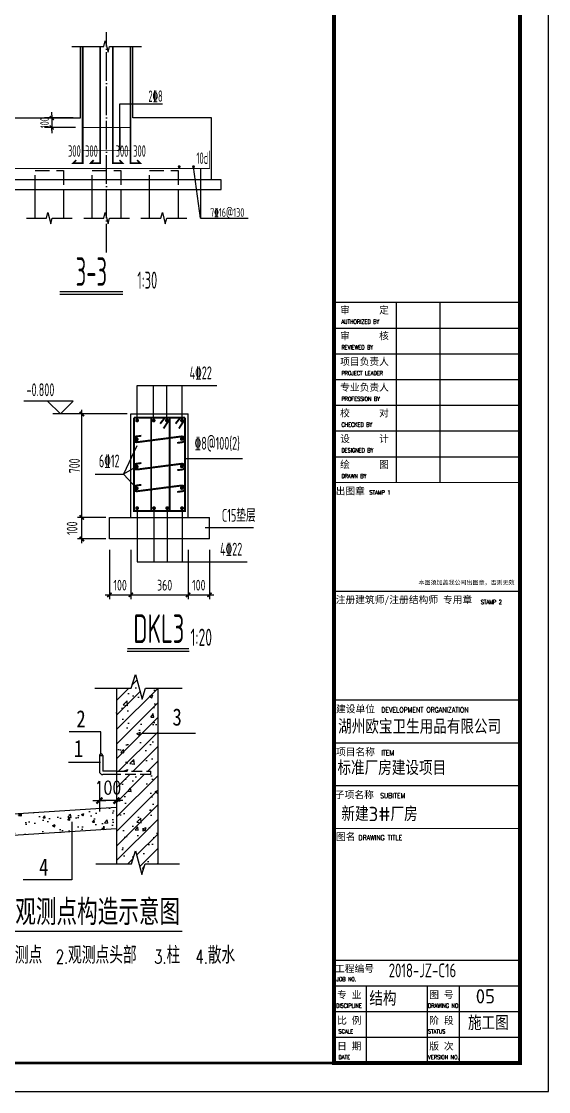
# Model space of a CAD drawing. Extents: x -138012 to 2129925, y -311560 to 0.
# Drawn here: x 353118 to 371548, y -194441 to -157018 of the extents above; entities that cross this region are included whole.
import ezdxf
from ezdxf.enums import TextEntityAlignment as Align

# ---------------------------------------------------------------- set-up
doc = ezdxf.new("R2010")
doc.units = 0
doc.header["$LTSCALE"] = 1000
doc.header["$MEASUREMENT"] = 0
for name, pattern in [('CENTER', [1.2, 1, -0.1, 0, -0.1]), ('DASH', [0.35, 0.25, -0.1]), ('DASHED', [0.75, 0.5, -0.25])]:
    doc.linetypes.add(name, pattern=pattern)
doc.layers.get('0').update_dxf_attribs({"linetype": 'CONTINUOUS'})
doc.layers.get('Defpoints').update_dxf_attribs({"linetype": 'CONTINUOUS'})
for name, color, linetype in [('710', 3, 'CONTINUOUS'), ('AXIS_DE', 253, 'CENTER'), ('BASE_DE', 7, 'CONTINUOUS'), ('BASE_DE_DIM', 3, 'CONTINUOUS'), ('BASE_DE_NUM', 7, 'CONTINUOUS'), ('BASE_DE_REIN', 1, 'CONTINUOUS'), ('BASE_DE_TEXT', 7, 'CONTINUOUS'), ('BEAM_DE', 7, 'CONTINUOUS'), ('COLU', 7, 'CONTINUOUS'), ('DIM', 3, 'CONTINUOUS'), ('PILE_DE', 7, 'CONTINUOUS'), ('PILE_DE_DASH', 9, 'DASHED'), ('PUB_DIM', 3, 'CONTINUOUS'), ('PUB_TEXT', 7, 'CONTINUOUS'), ('PUB_TITLE', 4, 'CONTINUOUS'), ('REIN', 1, 'CONTINUOUS'), ('TEXT', 7, 'CONTINUOUS'), ('THIN', 7, 'CONTINUOUS'), ('图层1', 53, 'CONTINUOUS'), ('图框', 4, 'CONTINUOUS')]:
    doc.layers.add(name, color=color, linetype=linetype)
doc.layers.add('PUB_WINDW', color=7, linetype='CONTINUOUS', plot=False)
doc.styles.add('-宋体', font='', dxfattribs={"width": 0.8})
doc.styles.add('_HZTXT', font='txt.shx', dxfattribs={"width": 0.8, "bigfont": 'hztxt.shx'})
doc.styles.add('_TXT', font='SIMPLEX.shx', dxfattribs={"width": 0.6})
doc.styles.add('DIM_FONT', font='SIMPLEX.shx', dxfattribs={"width": 0.8})
doc.styles.add('iIcon2', font='')
doc.styles.add('MIMI-TKWZ', font='romanc.shx', dxfattribs={"width": 0.75, "oblique": 15, "bigfont": 'bigfont.shx'})
doc.styles.add('STYLE1', font='tssdeng.shx', dxfattribs={"height": 8, "bigfont": 'tssdchn.shx'})
doc.styles.add('TSSD_Dimension', font='tssdeng.shx', dxfattribs={"width": 0.7, "bigfont": 'hztxt.shx'})
doc.styles.add('TSSD_REIN', font='tssdeng.shx', dxfattribs={"width": 0.7, "bigfont": 'tssdchn.shx'})
doc.styles.get('-宋体').set_extended_font_data('SimSun')
doc.styles.get('iIcon2').set_extended_font_data('SimSun')
doc.dimstyles.new('DIMA', dxfattribs={"dimtxt": 300, "dimasz": 1, "dimexe": 250, "dimexo": 300, "dimgap": 150, "dimtad": 1, "dimdec": 0, "dimzin": 0, "dimdsep": 46, "dimtxsty": 'DIM_FONT', "dimblk": '_DIMX', "dimcen": 0.09, "dimse1": 1, "dimclrt": 7, "dimadec": 0, "dimazin": 0, "dimtfac": 1, "dimtdec": 0, "dimtix": 1, "dimtmove": 2, "dimatfit": 3, "dimldrblk": '_DIMX', "dimfxl": 0, "dimtolj": 1, "dimtzin": 0, "dimarcsym": 0})
doc.dimstyles.new('TSSD_30_100', dxfattribs={"dimtxt": 300, "dimasz": 100, "dimexe": 250, "dimexo": 250, "dimgap": 100, "dimtad": 1, "dimdec": 0, "dimlfac": 0.3, "dimzin": 0, "dimdsep": 46, "dimtxsty": 'TSSD_Dimension', "dimblk": '_TSDBK', "dimcen": 0, "dimclrt": 7, "dimadec": 0, "dimazin": 0, "dimtfac": 1, "dimtdec": 0, "dimtix": 1, "dimtmove": 2, "dimatfit": 3, "dimldrblk": '_TSDBK', "dimfxl": 0, "dimtolj": 1, "dimtzin": 0, "dimarcsym": 0})

# ---------------------------------------------------------------- blocks, each defined once
blk = doc.blocks.new('_DIMX')
blk.add_line((-150, 0), (150, 0))
at = {"const_width": 50}
blk.add_lwpolyline([(-70, -70), (70, 70)], dxfattribs=at)
blk = doc.blocks.new('*D76')
at = {"layer": 'Defpoints', "color": 0}
for p in [(-427567, -478292), (-427167, -478292), (-427567, -478853)]:
    blk.add_point(p, dxfattribs=at)
at = {"layer": 'PUB_DIM', "color": 0, "lineweight": -2}
for p, q in [((-427567, -478592), (-427567, -479103)), ((-427568, -478853), (-427569, -478853)), ((-427167, -478853), (-427567, -478853)), ((-427166, -478853), (-427165, -478853))]:
    blk.add_line(p, q, dxfattribs=at)
blk.add_blockref('_DIMX', (-427567, -478853), dxfattribs=at)
at = {"layer": 'PUB_DIM', "color": 0, "lineweight": -2, "rotation": 180}
blk.add_blockref('_DIMX', (-427167, -478853), dxfattribs=at)
at = {"layer": 'PUB_DIM', "color": 7, "insert": (-427367, -478553), "char_height": 300, "attachment_point": 5, "style": 'DIM_FONT'}
blk.add_mtext('\\A1;100', dxfattribs=at)
blk = doc.blocks.new('_reinbk')
blk.add_line((0, 0), (0, 0))
blk = doc.blocks.new('_TSDBK')
blk.add_line((-1, 0), (0, 0))
at = {"const_width": 0.5}
blk.add_lwpolyline([(-0.7, -0.7), (0.7, 0.7)], dxfattribs=at)
blk = doc.blocks.new('*D515')
at = {"layer": 'BASE_DE_DIM', "color": 0, "lineweight": -2}
for p, q in [((-5377183, 951702), (-5378183, 951702)), ((-5377933, 951802), (-5377933, 951902)), ((-5377933, 951702), (-5377933, 951368)), ((-5377103, 951368), (-5378183, 951368)), ((-5377933, 951268), (-5377933, 951168))]:
    blk.add_line(p, q, dxfattribs=at)
at = {"layer": 'Defpoints', "color": 0}
for p in [(-5376933, 951702), (-5377933, 951368), (-5376853, 951368)]:
    blk.add_point(p, dxfattribs=at)
at = {"layer": 'BASE_DE_DIM', "color": 0, "lineweight": -2, "xscale": 100, "yscale": 100, "zscale": 100}
for p, rotation in [((-5377933, 951702), 270), ((-5377933, 951368), 90)]:
    blk.add_blockref('_TSDBK', p, dxfattribs=dict(at, rotation=rotation))
at = {"layer": 'BASE_DE_DIM', "color": 7, "insert": (-5378183, 951535), "char_height": 300, "attachment_point": 5, "rotation": 90, "style": 'TSSD_Dimension'}
blk.add_mtext('\\A1;100', dxfattribs=at)
blk = doc.blocks.new('_ArchTick')
at = {"color": 0, "linetype": 'ByBlock', "const_width": 0.4}
blk.add_lwpolyline([(-0.5, -0.5), (0.5, 0.5)], dxfattribs=at)
blk = doc.blocks.new('564563')
at = {"layer": '图框'}
for p, q in [((189567, -166841), (196067, -166841)), ((189567, -166841), (196067, -166841)), ((191738, -166841), (191738, -173141)), ((193267, -166841), (193267, -173141)), ((189567, -167741), (196067, -167741)), ((189567, -168641), (196067, -168641)), ((189567, -169541), (196067, -169541)), ((189567, -170441), (196067, -170441)), ((189567, -171341), (196067, -171341)), ((189567, -172241), (196067, -172241)), ((189567, -176941), (196067, -176941)), ((189567, -180741), (196067, -180741)), ((189567, -182241), (196067, -182241)), ((189567, -183741), (196067, -183741)), ((189567, -189841), (196067, -189841)), ((189567, -190741), (196067, -190741)), ((190692, -190741), (190692, -193441)), ((192817, -190741), (192817, -193441)), ((193942, -190741), (193942, -193441)), ((189567, -191641), (196067, -191641)), ((189567, -192541), (196067, -192541))]:
    blk.add_line(p, q, dxfattribs=at)
at = {"layer": '图框', "const_width": 140}
blk.add_lwpolyline([(196067, -136041), (189567, -136041), (189567, -193441), (196067, -193441)], close=True, dxfattribs=at)
at = {"layer": '图框', "const_width": 35}
for points in [[(189567, -166841), (196067, -166841)], [(189567, -173141), (196067, -173141)], [(189567, -180741), (196067, -180741)], [(189567, -185241), (196067, -185241)]]:
    blk.add_lwpolyline(points, dxfattribs=at)
at = {"layer": 'PUB_TEXT', "style": 'STYLE1'}
for s, p in [('湖州欧宝卫生用品有限公司', (189709, -181680)), ('标准厂房建设项目', (189685, -183123)), ('新建3#厂房', (189826, -184735))]:
    blk.add_text(s, height=500, dxfattribs=at).set_placement(p, align=Align.MIDDLE_LEFT)
at = {"layer": '图框', "style": 'iIcon2'}
for s, height, p in [('审      定', 250, (189779, -167238)), ('审      核', 250, (189779, -168138)), ('项目负责人', 250, (189779, -169038)), ('专业负责人', 250, (189779, -169938)), ('校      对', 250, (189779, -170838)), ('设      计', 250, (189779, -171738)), ('绘      图', 250, (189779, -172638)), ('出图章', 250, (189624, -173565)), ('本图须加盖我公司出图章，否则无效', 150, (192520, -176714)), ('注册建筑师/注册结构师 专用章', 250, (189624, -177365)), ('建设单位', 250, (189634, -181186)), ('项目名称', 250, (189634, -182686)), ('子项名称', 250, (189595, -184185)), ('图名', 250, (189634, -185651)), ('工程编号', 250, (189600, -190265)), ('专 业', 250, (189673, -191177)), ('图 号', 250, (192895, -191177)), ('比 例', 250, (189673, -192077)), ('阶 段', 250, (192895, -192077)), ('日 期', 250, (189673, -192977)), ('版 次', 250, (192895, -192977))]:
    blk.add_text(s, height=height, dxfattribs=at).set_placement(p)
at = {"layer": '图框', "style": 'MIMI-TKWZ', "width": 0.75}
for s, height, p in [('AUTHORIZED BY', 145, (189823, -167590)), ('REVIEWED BY', 145, (189823, -168490)), ('PROJECT LEADER', 145, (189823, -169390)), ('PROFESSION BY', 145, (189823, -170290)), ('CHECKED BY', 145, (189823, -171190)), ('DESIGNED BY', 145, (189823, -172090)), ('DRAWN BY', 145, (189823, -172990)), ('STAMP 1', 145, (190804, -173562)), ('STAMP 2', 145, (194698, -177395)), ('DEVELOPMENT ORGANIZATION', 180, (191216, -181184)), ('ITEM', 180, (191216, -182684)), ('SUBITEM', 180, (191177, -184182)), ('DRAWING TITLE', 180, (190422, -185655)), ('JOB N0.', 145, (189649, -190581)), ('DISCIPLINE', 145, (189640, -191510)), ('DRAWING NO.', 145, (192851, -191510)), ('SCALE', 145, (189722, -192410)), ('STATUS', 145, (192851, -192410)), ('DATE', 145, (189722, -193310)), ('VERSION NO.', 145, (192851, -193310))]:
    blk.add_text(s, height=height, dxfattribs=at).set_placement(p)
blk = doc.blocks.new('654645655')
h = blk.add_hatch()
h.set_pattern_fill('AN33C', color=256, scale=800, style=0)
h.set_pattern_definition([(50, (-730605.3, -508765), (573.80815, -50.2017), [60, -660]), (355, (-730605.3, -508765), (-111.0011, 601.7537), [48, -528]), (100.4514, (-730557.5, -508769.17), (462.8075, 551.5516), [50.9922, -560.9137]), (46.1842, (-730605.3, -508605), (853.7928, -132.4152), [90, -990]), (96.6356, (-730534.2, -508616), (747.7302, 779.2943), [76.4882, -841.3704]), (351.1842, (-730605.3, -508605), (747.7296, 779.295), [72, -792]), (21, (-730525.3, -508645), (477.52564, -322.0951), [60, -660]), (326, (-730525.3, -508645), (194.6523, 580.12), [48, -528]), (71.4514, (-730485.53, -508671.8), (672.1781, 258.0244), [50.9922, -560.9137]), (37.5, (-730605.32, -508764.98), (9.72788, 266.31508), [0, -521.6, 0, -536, 0, -530]), (7.5, (-730605.32, -508764.98), (210.45563, 315.52937), [0, -305.6, 0, -509.6, 0, -202]), (327.5, (-730783.72, -508764.98), (427.05795, -18.0439), [0, -200, 0, -624, 0, -828]), (317.5, (-730863.72, -508765), (466.54894, 80.084), [0, -260, 0, -414.4, 0, -588])])
h.paths.add_polyline_path([(-427166.6, -479506.6), (-427166.6, -479006.6), (-430366.6, -479206.6), (-430366.6, -479706.6)])
at = {"layer": 'PUB_WINDW'}
h = blk.add_hatch(dxfattribs=at)
h.set_pattern_fill('AN31C', color=256, scale=1200, style=0)
h.set_pattern_definition([(45, (-733061.13, -510128.04), (-169.70563, 169.70563), []), (50, (-733061.1, -510128), (860.7122, -75.3026), [90, -990]), (355, (-733061.1, -510128), (-166.5016, 902.6306), [72, -792]), (100.4514, (-732989.4, -510134.3), (694.2113, 827.3275), [76.4882, -841.3705]), (46.1842, (-733061.1, -509888), (1280.6893, -198.6228), [135, -1485]), (96.6356, (-732954.4, -509904.6), (1121.595, 1168.9414), [114.7323, -1262.0556]), (351.1842, (-733061.1, -509888), (1121.5943, 1168.9423), [108, -1188]), (21, (-732941.1, -509948), (716.2885, -483.1427), [90, -990]), (326, (-732941.1, -509948), (291.9784, 870.18), [72, -792]), (71.4514, (-732881.44, -509988.3), (1008.2672, 387.0366), [76.4882, -841.3705]), (37.5, (-733061.13, -510128.04), (14.59183, 399.47262), [0, -782.4, 0, -804, 0, -795]), (7.5, (-733061.13, -510128.04), (315.68344, 473.29405), [0, -458.4, 0, -764.4, 0, -303]), (327.5, (-733328.73, -510128.04), (640.58692, -27.06585), [0, -300, 0, -936, 0, -1242]), (317.5, (-733448.73, -510128.04), (699.8234, 120.126), [0, -390, 0, -621.6, 0, -882])])
h.paths.add_polyline_path([(-426570.5, -476490.2), (-426727.2, -475915.5), (-426827.9, -476231.9), (-427166.6, -476231.9), (-427166.6, -478167.1), (-426366.4, -478167.1), (-426366.4, -478247.1), (-427166.6, -478247.1), (-427166.6, -480325.9), (-426821.8, -480325.9), (-426726.8, -480027.2), (-426578.3, -480571.6), (-426500.1, -480325.9), (-426206.6, -480325.9), (-426206.6, -476231.9), (-426488.3, -476231.9)])
h.paths.add_polyline_path([(-427727.3, -478301.9), (-427005.9, -478301.9), (-427005.9, -478751.9), (-427727.3, -478751.9)], flags=9)
for p, q in [((-426827.9, -476231.9), (-426727.2, -475915.5)), ((-426727.2, -475915.5), (-426570.5, -476490.2)), ((-427673.5, -476231.9), (-426827.9, -476231.9)), ((-427166.6, -476231.9), (-427166.6, -480320.7)), ((-426570.5, -476490.2), (-426488.3, -476231.9)), ((-426488.3, -476231.9), (-425639.1, -476231.9)), ((-426206.6, -476231.9), (-426206.6, -480320.7)), ((-427532, -477249.5), (-428268.2, -477249.5)), ((-427532, -477770.6), (-427532, -477249.5)), ((-426565.5, -477284), (-425322.9, -477284)), ((-427542.2, -477961.5), (-428286.3, -477961.5)), ((-427566.6, -477802.4), (-427566.6, -478167.1)), ((-427566.6, -477802.4), (-427486.6, -477802.4)), ((-427486.6, -477802.4), (-427486.6, -478167.1)), ((-427166.6, -478167.1), (-427486.6, -478167.1)), ((-427166.6, -478247.1), (-427486.6, -478247.1)), ((-426366.4, -478247.1), (-426366.4, -478167.1)), ((-430366.6, -479206.6), (-427166.6, -479006.6)), ((-430366.6, -479206.6), (-431840.1, -479206.6)), ((-431616.5, -479240.8), (-431456.6, -479375.5)), ((-431572.3, -479206.6), (-431371.8, -479375.5)), ((-431441.5, -479206.6), (-431509.6, -479259.4)), ((-431336.8, -479206.6), (-431459.5, -479301.6)), ((-431196.9, -479206.6), (-431378.6, -479347.3)), ((-431241.1, -479240.8), (-431081.2, -479375.5)), ((-431196.9, -479206.6), (-430996.3, -479375.5)), ((-431059, -479206.6), (-431127.2, -479259.4)), ((-430954.4, -479206.6), (-431077, -479301.6)), ((-430841, -479206.6), (-431022.7, -479347.3)), ((-430841, -479206.6), (-431022.7, -479347.3)), ((-430885.2, -479240.8), (-430725.3, -479375.5)), ((-430841, -479206.6), (-430640.5, -479375.5)), ((-430703.1, -479206.6), (-430771.3, -479259.4)), ((-430703.1, -479206.6), (-430771.3, -479259.4)), ((-430598.5, -479206.6), (-430721.1, -479301.6)), ((-430485.1, -479206.6), (-430666.8, -479347.3)), ((-430527, -479240.8), (-430367.1, -479375.5)), ((-430482.8, -479206.6), (-430366.6, -479304.4)), ((-430366.6, -479706.6), (-430366.6, -479206.6)), ((-431332, -479311.2), (-431255.6, -479375.5)), ((-431289, -479277.9), (-431173.1, -479375.5)), ((-430976.1, -479311.2), (-430899.7, -479375.5)), ((-430933.1, -479277.9), (-430817.2, -479375.5)), ((-430617.8, -479311.2), (-430541.5, -479375.5)), ((-430574.9, -479277.9), (-430459, -479375.5)), ((-430366.6, -479706.6), (-427166.6, -479506.6)), ((-428211.9, -479347.3), (-428211.9, -480699.2)), ((-426821.8, -480325.9), (-426726.8, -480027.2)), ((-426726.8, -480027.2), (-426578.3, -480571.6)), ((-427653, -480325.9), (-426821.8, -480325.9)), ((-426578.3, -480571.6), (-426500.1, -480325.9)), ((-426500.1, -480325.9), (-425702.9, -480325.9)), ((-428211.9, -480699.2), (-429342.6, -480699.2))]:
    blk.add_line(p, q)
at = {"linetype": 'DASH'}
for p, q in [((-427166.6, -478167.1), (-426366.4, -478167.1)), ((-426366.4, -478247.1), (-427166.6, -478247.1))]:
    blk.add_line(p, q, dxfattribs=at)
at = {"const_width": 30}
blk.add_lwpolyline([(-430642.6, -481898.6), (-425631.8, -481898.6)], dxfattribs=at)
for centre, radius, start, end in [((-427526.6, -477802.4), 40, 0, 180), ((-427486.6, -478167.1), 80, 180, 270)]:
    blk.add_arc(centre, radius, start, end)
at = {"layer": 'PUB_TEXT'}
for s, height, style, width, p in [('2', 400, '-宋体', 0.8, (-428103.4, -477146.2)), ('3', 400, '-宋体', 0.8, (-425863.4, -477103.7)), ('1', 400, '-宋体', 0.8, (-428159.4, -477839.2)), ('4', 400, '-宋体', 0.8, (-428970.4, -480598.7)), ('钢筋', 400, '_HZTXT', 0.8, (-431089.5, -482665.9)), ('%%13016', 360, 'TSSD_REIN', 0.55, (-430371.5, -482606.5)), ('观测点  ', 400, '_HZTXT', 0.8, (-429857.2, -482653.4)), ('观测点头部  ', 400, '_HZTXT', 0.8, (-428297.6, -482653.4)), ('柱  ', 400, '_HZTXT', 0.8, (-426002.5, -482653.4)), ('散水', 400, '_HZTXT', 0.8, (-425041.6, -482653.4)), ('1.', 320, '_TXT', 0.7, (-431369.6, -482665.9)), ('2.', 320, '_TXT', 0.7, (-428582.7, -482653.4)), ('3.', 320, '_TXT', 0.7, (-426290.1, -482653.4)), ('4.', 320, '_TXT', 0.7, (-425326.7, -482653.4))]:
    blk.add_text(s, height=height, dxfattribs=dict(at, style=style, width=width)).set_placement(p)
at = {"layer": 'PUB_TEXT', "linetype": 'Continuous', "ltscale": 0.1, "style": '_HZTXT', "width": 0.8}
blk.add_text('沉降观测点构造示意图', height=600, dxfattribs=at).set_placement((-430486.2, -481754.3))
at = {"layer": 'PUB_DIM'}
dim = blk.add_aligned_dim(p1=(-427166.6, -478291.7), p2=(-427566.6, -478291.7), distance=560.9, text='100', dimstyle='DIMA', dxfattribs=at)
dim.commit()
dim.dimension.update_dxf_attribs({"geometry": '*D76', "text_midpoint": (-427366.6, -478552.6)})
blk = doc.blocks.new('66666')
at = {"layer": 'AXIS_DE', "color": 8}
blk.add_line((-5376015.9, 947001.8), (-5376015.9, 954701.8), dxfattribs=at)
at = {"layer": 'BASE_DE'}
for points in [[(-5379682.6, 949535.1), (-5379682.6, 951701.8), (-5376932.6, 951701.8), (-5376932.6, 954201.8)], [(-5372349.3, 949535.1), (-5372349.3, 951701.8), (-5375099.3, 951701.8), (-5375099.3, 954201.8)], [(-5380015.9, 949201.8), (-5372015.9, 949201.8), (-5372015.9, 949535.1), (-5380015.9, 949535.1), (-5380015.9, 949201.8)]]:
    blk.add_lwpolyline(points, dxfattribs=at)
at = {"layer": 'BASE_DE_NUM', "const_width": 50}
blk.add_lwpolyline([(-5375444.5, 945633.2), (-5377652.2, 945633.2)], dxfattribs=at)
at = {"layer": 'BASE_DE_NUM'}
blk.add_lwpolyline([(-5375444.5, 945533.2), (-5377652.2, 945533.2)], dxfattribs=at)
at = {"layer": 'BASE_DE_REIN'}
for points, const_width in [([(-5377079.9, 950229.5), (-5377185.9, 950123.4), (-5376852.6, 950123.4), (-5376852.6, 954201.8), (-5376852.6, 954201.8)], 60), ([(-5376465.9, 950227.2), (-5376571.9, 950121.1), (-5376238.6, 950121.1), (-5376238.6, 954199.4), (-5376238.6, 954199.4)], 60), ([(-5375566, 950227.2), (-5375459.9, 950121.1), (-5375793.3, 950121.1), (-5375793.3, 954199.4), (-5375793.3, 954199.4)], 60), ([(-5374952, 950229.5), (-5374845.9, 950123.4), (-5375179.3, 950123.4), (-5375179.3, 954201.8), (-5375179.3, 954201.8)], 60), ([(-5376852.6, 951368.4), (-5375179.3, 951368.4)], 30), ([(-5376852.6, 950568.4), (-5375179.3, 950568.4)], 30), ([(-5372414.3, 949933.4), (-5372414.3, 950561.6)], 30), ([(-5379617.6, 949933.4), (-5379617.6, 949933.4), (-5372414.3, 949933.4), (-5372414.3, 949933.4)], 30)]:
    blk.add_lwpolyline(points, dxfattribs=dict(at, const_width=const_width))
at = {"layer": 'BASE_DE_REIN', "const_width": 50}
for points in [[(-5373504.3, 949998.4, 1), (-5373454.3, 949998.4, 1)], [(-5373004.3, 949998.4, 1), (-5372954.3, 949998.4, 1)]]:
    blk.add_lwpolyline(points, format="xyb", close=True, dxfattribs=at)
at = {"layer": 'BASE_DE_TEXT'}
blk.add_line((-5372729.3, 948201.8), (-5372979.3, 949998.4), dxfattribs=at)
for points in [[(-5375557.6, 951368.4), (-5375557.6, 950568.4), (-5375557.6, 952201.8), (-5374057.6, 952201.8)], [(-5372729.3, 949933.4), (-5372729.3, 948201.8), (-5371072.9, 948201.8)]]:
    blk.add_lwpolyline(points, dxfattribs=at)
at = {"layer": 'PILE_DE'}
for p, q in [((-5378515.9, 948201.8), (-5378515.9, 949201.8)), ((-5377515.9, 949201.8), (-5377515.9, 948201.8)), ((-5376515.9, 948201.8), (-5376515.9, 949201.8)), ((-5375515.9, 949201.8), (-5375515.9, 948201.8)), ((-5374515.9, 948201.8), (-5374515.9, 949201.8)), ((-5373515.9, 949201.8), (-5373515.9, 948201.8))]:
    blk.add_line(p, q, dxfattribs=at)
at = {"layer": 'PILE_DE_DASH'}
for p, q in [((-5378515.9, 949201.8), (-5378515.9, 949868.4)), ((-5378515.9, 949868.4), (-5377515.9, 949868.4)), ((-5377515.9, 949868.4), (-5377515.9, 949201.8)), ((-5376515.9, 949201.8), (-5376515.9, 949868.4)), ((-5376515.9, 949868.4), (-5375515.9, 949868.4)), ((-5375515.9, 949868.4), (-5375515.9, 949201.8)), ((-5374515.9, 949201.8), (-5374515.9, 949868.4)), ((-5374515.9, 949868.4), (-5373515.9, 949868.4)), ((-5373515.9, 949868.4), (-5373515.9, 949201.8))]:
    blk.add_line(p, q, dxfattribs=at)
at = {"layer": 'THIN'}
for points in [[(-5377232.6, 954201.8), (-5376115.9, 954201.8), (-5376065.9, 954401.8), (-5375965.9, 954001.8), (-5375915.9, 954201.8), (-5374799.3, 954201.8)], [(-5378815.9, 948201.8), (-5378115.9, 948201.8), (-5378065.9, 948401.8), (-5377965.9, 948001.8), (-5377915.9, 948201.8), (-5377215.9, 948201.8)], [(-5376815.9, 948201.8), (-5376115.9, 948201.8), (-5376065.9, 948401.8), (-5375965.9, 948001.8), (-5375915.9, 948201.8), (-5375215.9, 948201.8)], [(-5374815.9, 948201.8), (-5374115.9, 948201.8), (-5374065.9, 948401.8), (-5373965.9, 948001.8), (-5373915.9, 948201.8), (-5373215.9, 948201.8)]]:
    blk.add_lwpolyline(points, dxfattribs=at)
at = {"layer": 'BASE_DE_TEXT', "xscale": 100, "yscale": 100, "zscale": 100}
for p, rotation in [((-5375557.6, 951368.4), 90), ((-5375557.6, 950568.4), 270), ((-5372729.3, 949933.4), 90)]:
    blk.add_blockref('_reinbk', p, dxfattribs=dict(at, rotation=rotation))
at = {"layer": 'BASE_DE_NUM', "style": 'TSSD_REIN', "width": 0.55}
blk.add_text('3-3', height=1000, dxfattribs=at).set_placement((-5376548.4, 945833.2), align=Align.CENTER)
blk.add_text('1:30', height=600, dxfattribs=at).set_placement((-5374944.5, 945733.2))
at = {"layer": 'BASE_DE_TEXT', "style": 'TSSD_REIN'}
for s, height, width, p in [('2%%1328', 400, 0.55, (-5374057.6, 952264.3)), ('10d', 400, 0.55, (-5372467.4, 950097.1)), ('7%%13216@130', 300, 0.6, (-5371201.2, 948248.9))]:
    blk.add_text(s, height=height, dxfattribs=dict(at, width=width)).set_placement(p, align=Align.RIGHT)
at = {"layer": 'BASE_DE_TEXT', "style": 'TSSD_REIN', "width": 0.55}
for p in [(-5376920, 950227.7), (-5376322.4, 950224.1), (-5375254.7, 950224.1)]:
    blk.add_text('300', height=400, dxfattribs=at).set_placement(p, align=Align.BOTTOM_RIGHT)
blk.add_text('300', height=400, dxfattribs=at).set_placement((-5375086.7, 950227.7), align=Align.BOTTOM_LEFT)
at = {"layer": 'BASE_DE_DIM'}
dim = blk.add_linear_dim(base=(-5377932.6, 951368.4), p1=(-5376932.6, 951701.8), p2=(-5376852.6, 951368.4), angle=90, text='100', dimstyle='TSSD_30_100', dxfattribs=at)
dim.commit()
dim.dimension.update_dxf_attribs({"geometry": '*D515', "text_midpoint": (-5378182.6, 951535.1)})

msp = doc.modelspace()

# ---------------------------------------------------------------- linework, layer by layer
at = {"layer": '710', "color": 0, "linetype": 'ByBlock'}
for p, q in [((356944.525, -174365.254), (356944.525, -170745.161)), ((358944.281, -174365.254), (358944.281, -170745.161)), ((357148.299, -171861.675), (356681.344, -172855.941)), ((355700.8, -172855.941), (356681.344, -172855.941)), ((357149.569, -172587.332), (356681.344, -172855.941)), ((357149.569, -173347.637), (356681.344, -172855.941)), ((356194.112, -175115.666), (356194.112, -174365.254)), ((359694.694, -175115.666), (359694.694, -174365.254))]:
    msp.add_line(p, q, dxfattribs=at)
at = {"layer": 'BASE_DE_NUM', "const_width": 50.028}
msp.add_lwpolyline([(358978.627, -178953.999), (356818.582, -178953.999)], dxfattribs=at)
at = {"layer": 'BASE_DE_NUM'}
msp.add_lwpolyline([(358978.627, -179054.054), (356818.582, -179054.054)], dxfattribs=at)
at = {"layer": 'BASE_DE_TEXT'}
msp.add_line((356944.525, -170745.161), (358944.281, -170745.161), dxfattribs=at)
at = {"layer": 'BEAM_DE'}
msp.add_line((356194.112, -174365.254), (359694.694, -174365.254), dxfattribs=at)
at = {"layer": 'COLU'}
msp.add_line((359537.667, -174718.05), (361233.16, -174718.05), dxfattribs=at)
at = {"layer": 'DIM'}
for p, q in [((355228.266, -174515.336), (355228.266, -170595.078)), ((356816.701, -170745.161), (355078.183, -170745.161)), ((356066.288, -174365.254), (355078.183, -174365.254)), ((356066.288, -174365.254), (355078.183, -174365.254)), ((355228.266, -175265.749), (355228.266, -174215.171)), ((356066.288, -175115.666), (355078.183, -175115.666)), ((356194.112, -175490.873), (356194.112, -177220.61)), ((356944.525, -175490.873), (356944.525, -177220.61)), ((356944.525, -175490.873), (356944.525, -177220.61)), ((358944.281, -175490.873), (358944.281, -177220.61)), ((358944.281, -175490.873), (358944.281, -177220.61)), ((359694.694, -175490.873), (359694.694, -177220.61)), ((356044.03, -177070.527), (357094.607, -177070.527)), ((356794.442, -177070.527), (359094.364, -177070.527)), ((358794.199, -177070.527), (359844.776, -177070.527))]:
    msp.add_line(p, q, dxfattribs=at)
at = {"layer": 'PUB_TITLE'}
msp.add_lwpolyline([(245447.926, -194441.449), (371547.926, -194441.449), (371547.926, -135041.449), (245447.926, -135041.449)], close=True, dxfattribs=at)
at = {"layer": 'PUB_TITLE', "const_width": 100}
msp.add_lwpolyline([(247947.926, -193441.449), (370547.926, -193441.449), (370547.926, -136041.449), (247947.926, -136041.449)], close=True, dxfattribs=at)
at = {"layer": 'REIN', "const_width": 67.537}
for points in [[(358835.471, -170876.117), (358835.471, -174139.296), (357053.335, -174139.296), (357053.335, -170876.117)], [(357053.335, -170876.117), (358835.471, -170876.117)], [(358135.765, -170877.552), (357968.208, -171085.587)], [(358253.679, -170994.332), (358086.122, -171253.509)], [(358673.912, -170877.552), (358506.355, -171085.587)], [(358791.826, -170994.332), (358624.268, -171253.509)]]:
    msp.add_lwpolyline(points, dxfattribs=at)
for points in [[(357129.653, -170972.84, 1), (357197.191, -170972.84, 1)], [(357706.954, -170972.84, 1), (357774.491, -170972.84, 1)], [(358170.891, -170972.84, 1), (358238.428, -170972.84, 1)], [(358700.397, -170972.84, 1), (358767.934, -170972.84, 1)], [(357114.53, -171631.998, 1), (357182.067, -171631.998, 1)], [(358691.921, -171617.907, 1), (358759.458, -171617.907, 1)], [(357115.79, -172587.333, 1), (357183.328, -172587.333, 1)], [(358693.181, -172573.242, 1), (358760.718, -172573.242, 1)], [(358693.181, -173333.547, 1), (358760.718, -173333.547, 1)], [(357115.79, -173347.638, 1), (357183.328, -173347.638, 1)], [(357129.653, -174037.99, 1), (357197.191, -174037.99, 1)], [(357719.19, -174037.99, 1), (357786.727, -174037.99, 1)], [(358183.127, -174037.99, 1), (358250.664, -174037.99, 1)], [(358700.397, -174037.99, 1), (358767.934, -174037.99, 1)]]:
    msp.add_lwpolyline(points, format="xyb", close=True, dxfattribs=at)
msp.add_lwpolyline([(357653.277, -170876.117), (358297.325, -170876.117), (358297.325, -174139.296), (357653.277, -174139.296)], close=True, dxfattribs=at)
for points in [[(357312.555, -171506.612), (357134.209, -171531.677, 0.999904834), (357162.388, -171732.319), (358713.734, -171531.677, -1.000095175), (358741.914, -171732.319), (358563.567, -171757.384)], [(357313.816, -172461.947), (357135.469, -172487.012, 0.999904834), (357163.649, -172687.654), (358714.995, -172487.012, -1.000095175), (358743.174, -172687.654), (358564.828, -172712.72)], [(357313.816, -173222.252), (357135.469, -173247.317, 0.999904834), (357163.649, -173447.96), (358714.995, -173247.317, -1.000095175), (358743.174, -173447.96), (358564.828, -173473.025)]]:
    msp.add_lwpolyline(points, format="xyb", dxfattribs=at)
at = {"layer": 'TEXT'}
for p, q in [((357163.422, -170972.84), (357163.422, -169747.06)), ((357163.422, -169747.06), (359950.229, -169747.06)), ((357740.722, -170972.84), (357740.722, -169747.06)), ((358204.659, -170972.84), (358204.659, -169747.06)), ((358734.166, -170972.84), (358734.166, -169747.06)), ((354930.975, -170294.913), (353198.89, -170294.913)), ((358835.471, -172302.501), (360848.984, -172302.501)), ((357163.422, -174037.99), (357163.422, -175914.044)), ((357752.958, -174037.99), (357752.958, -175914.044)), ((358216.895, -174037.99), (358216.895, -175914.044)), ((358734.166, -174037.99), (358734.166, -175914.044)), ((357163.422, -175914.044), (361013.915, -175914.044))]:
    msp.add_line(p, q, dxfattribs=at)
at = {"layer": 'THIN'}
for p, q in [((354480.728, -170745.161), (354030.48, -170294.913)), ((354480.728, -170745.161), (354930.975, -170294.913)), ((355078.183, -170745.161), (354212.677, -170745.161)), ((359694.694, -175115.666), (356194.112, -175115.666))]:
    msp.add_line(p, q, dxfattribs=at)

# ---------------------------------------------------------------- block references
at = {"layer": 'COLU', "xscale": 1.5, "yscale": 1.5, "zscale": 1.5}
msp.add_blockref('654645655', (997194.014, 534012.868), dxfattribs=at)
at = {"layer": 'DIM', "xscale": 150.0825037474278, "yscale": 150.0825037474278, "zscale": 150.0825037474278}
for p, rotation in [((355228.266, -170745.161), 90), ((355228.266, -174365.254), 90), ((355228.266, -175115.666), 270), ((356194.112, -177070.527), 180), ((356944.525, -177070.527), 180), ((358944.281, -177070.527), 180)]:
    msp.add_blockref('_ArchTick', p, dxfattribs=dict(at, rotation=rotation))
for p in [(356944.525, -177070.527), (358944.281, -177070.527), (359694.694, -177070.527)]:
    msp.add_blockref('_ArchTick', p, dxfattribs=at)
at = {"layer": 'PUB_DIM', "xscale": 1.000500000081956, "yscale": 1.000500000081956, "zscale": 1.000500000081956}
msp.add_blockref('66666', (5734800.025, -1112572.383), dxfattribs=at)
at = {"layer": 'TEXT'}
msp.add_blockref('564563', (174481.142, 0), dxfattribs=at)

# ---------------------------------------------------------------- texts
at = {"layer": 'BASE_DE_NUM', "style": 'TSSD_REIN', "width": 0.6}
msp.add_text('DKL3', height=1000.55, dxfattribs=at).set_placement((357923.035, -178753.889), align=Align.CENTER)
msp.add_text('1:20', height=600.33, dxfattribs=at).set_placement((359027.488, -178853.944))
at = {"layer": 'DIM', "color": 7, "char_height": 375.2063, "attachment_point": 5, "rotation": 90, "style": 'TSSD_Dimension'}
for s, insert in [('700', (354974.038, -172560.784)), ('\\A1;100', (354890.58, -174740.46))]:
    msp.add_mtext(s, dxfattribs=dict(at, insert=insert))
at = {"layer": 'DIM', "color": 7, "char_height": 375.2063, "attachment_point": 5, "style": 'TSSD_Dimension'}
for s, insert in [('\\A1;100', (356569.319, -176732.841)), ('360', (358125.282, -176732.841)), ('\\A1;100', (359319.487, -176732.841))]:
    msp.add_mtext(s, dxfattribs=dict(at, insert=insert))
at = {"layer": 'PUB_TEXT', "style": 'STYLE1'}
for s, p in [('05', (369001.634, -191109.43)), ('结构', (365280.949, -191188.807)), ('施工图', (368729.013, -192041.75))]:
    msp.add_text(s, height=500, dxfattribs=at).set_placement(p, align=Align.MIDDLE_LEFT)
at = {"layer": 'TEXT', "style": 'TSSD_REIN', "width": 0.6}
for s, height, p in [('4%%13222', 450.2475, (358998.046, -169667.267)), ('%%1328@100(2)', 450.24751, (359173.221, -172130.783)), ('6%%13212', 450.2475, (355827.92, -172747.745)), ('C15垫层', 450.2475, (360128.428, -174650.353)), ('4%%13222', 450.2475, (360061.732, -175834.25))]:
    msp.add_text(s, height=height, dxfattribs=at).set_placement(p, align=Align.BOTTOM_LEFT)
msp.add_text('-0.800', height=450.2475, dxfattribs=at).set_placement((354271.241, -170124.218), align=Align.RIGHT)
at = {"layer": '图层1', "style": 'TSSD_REIN', "width": 0.7}
msp.add_text('2018-JZ-C16 ', height=482.2695, dxfattribs=at).set_placement((365960.536, -190444.383))

doc.saveas('drawing.dxf')
